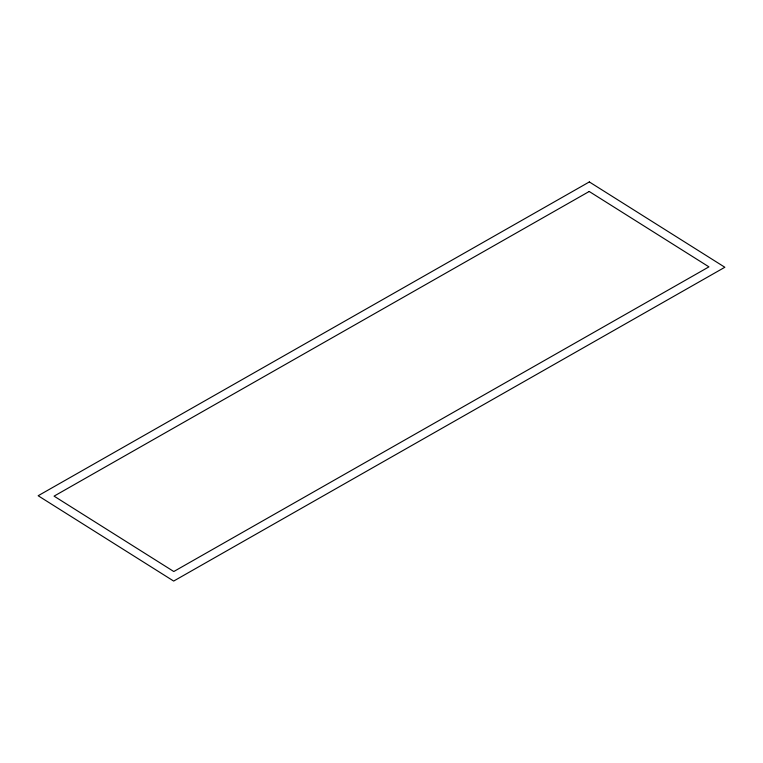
<?xml version="1.0" encoding="UTF-8"?>
<svg xmlns="http://www.w3.org/2000/svg" width="763" height="763" viewBox="0 0 763 763"><rect width="100%" height="100%" fill="white"/><g stroke="black" fill="none" stroke-linecap="round" stroke-linejoin="round"><path stroke-width="1.14" d="M589.332 181.937L38.15 495.74L173.668 581.063L724.85 267.26L589.332 181.937M589.208 191.475L54.068 496.141L173.792 571.525L708.932 266.859L589.208 191.475"/></g></svg>
